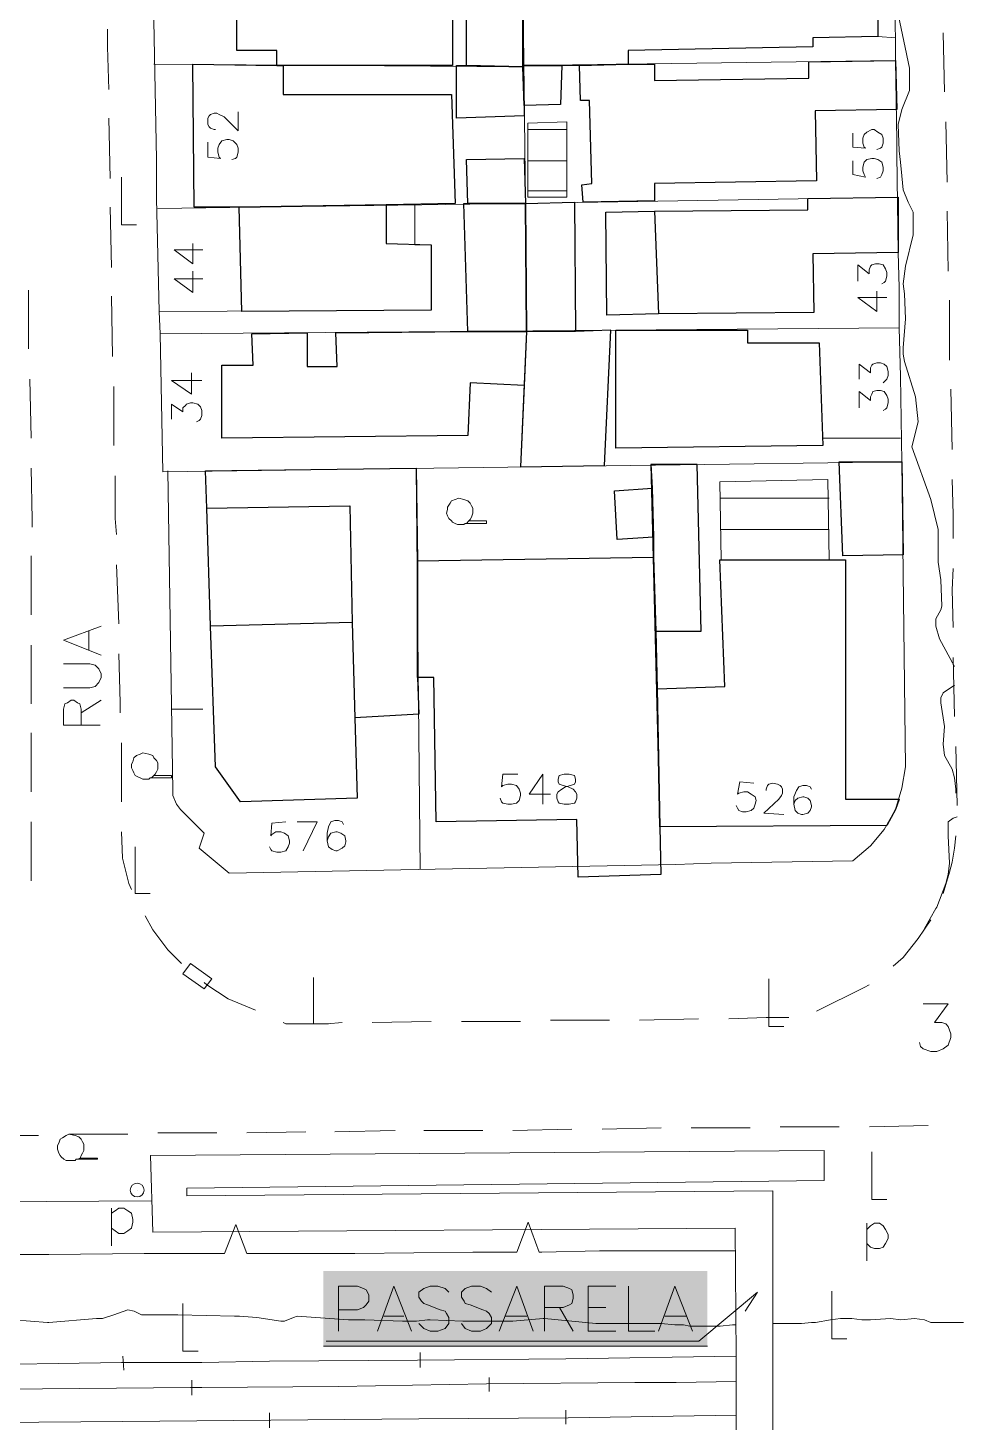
# Model space of a CAD drawing. Extents: x -2391 to 32076, y -11492 to 5852.
# Drawn here: x 4883.8 to 4946.5, y -1384.2 to -1290.1 of the extents above; entities that cross this region are included whole.
import ezdxf

# ---------------------------------------------------------------- set-up
doc = ezdxf.new("R2010")
doc.units = 0
doc.header["$LTSCALE"] = 7
for name, color, linetype in [('ALVE-CT', 3, 'CONTINUOUS'), ('PDF2_A124 - MURO', 7, 'CONTINUOUS'), ('PDF2_C301 - MEIO_FIO_2D', 7, 'CONTINUOUS'), ('PDF2_C309 - PASSARELA', 7, 'CONTINUOUS'), ('PDF2_D402 - FERROVIA_2D', 7, 'CONTINUOUS'), ('PDF2_F601 - LIMITE_VEGETACAO', 7, 'CONTINUOUS'), ('PDF2_F602 - ARVORE_ISOLADA', 7, 'CONTINUOUS'), ('PDF2_F606 - TXT_PASTO', 7, 'CONTINUOUS'), ('PDF2_I902 - LUMINARIA', 7, 'CONTINUOUS'), ('PDF2_I903 - POSTE', 7, 'CONTINUOUS'), ('PDF2_M1306 - SETA_INDICADORA_TEXTO', 7, 'CONTINUOUS'), ('PDF2_N1402 - CURVA_INTERMEDIARIA', 7, 'CONTINUOUS'), ('PDF_A101 - EDIFICACAO', 7, 'CONTINUOUS'), ('PDF_A103 - PROJECAO_1', 7, 'CONTINUOUS'), ('PDF_A104 - PROJECAO_2', 7, 'CONTINUOUS'), ('PDF_A118 - PISCINA', 7, 'CONTINUOUS'), ('PDF_A123 - N DE PORTA', 7, 'CONTINUOUS'), ('PDF_A124 - MURO', 7, 'CONTINUOUS'), ('PDF_C301 - MEIO_FIO_2D', 7, 'CONTINUOUS'), ('PDF_C307 - TXT_NOME_LOGRADOURO', 7, 'CONTINUOUS'), ('PDF_C317 - BOCA_LOBO', 7, 'CONTINUOUS'), ('PDF_F602 - ARVORE_ISOLADA', 7, 'CONTINUOUS'), ('PDF_I903 - POSTE', 7, 'CONTINUOUS'), ('PDF_N1401 - CURVA_MESTRA', 7, 'CONTINUOUS'), ('PDF_N1403 - COTA_DE_APARELHO', 7, 'CONTINUOUS')]:
    doc.layers.add(name, color=color, linetype=linetype)

msp = doc.modelspace()

# ---------------------------------------------------------------- linework, layer by layer
at = {"layer": 'ALVE-CT'}
msp.add_circle((4550.796, -1271.53), 500, dxfattribs=at)
at = {"layer": 'PDF2_A124 - MURO', "lineweight": 9}
msp.add_lwpolyline([(4892.167, -1369.232), (4867.276, -1369.402), (4757.296, -1370.333), (4731.812, -1370.418), (4710.9, -1370.756)], dxfattribs=at)
at = {"layer": 'PDF2_C301 - MEIO_FIO_2D', "lineweight": 9}
for points in [[(4904.528, -1364.576), (4908.592, -1364.491)], [(4910.54, -1364.491), (4914.519, -1364.491)], [(4916.551, -1364.491), (4920.53, -1364.406)], [(4922.562, -1364.406), (4926.541, -1364.322)], [(4928.573, -1364.322), (4932.552, -1364.322)], [(4934.584, -1364.237), (4938.564, -1364.237)], [(4940.596, -1364.237), (4944.575, -1364.152)], [(4880.568, -1364.914), (4882.346, -1364.83), (4884.547, -1364.83)], [(4886.579, -1364.745), (4890.559, -1364.745)], [(4892.591, -1364.66), (4896.57, -1364.66)], [(4898.602, -1364.66), (4902.581, -1364.576)]]:
    msp.add_lwpolyline(points, dxfattribs=at)
at = {"layer": 'PDF2_C309 - PASSARELA', "lineweight": 9}
msp.add_lwpolyline([(4937.548, -1365.846), (4937.548, -1367.878), (4894.538, -1368.386), (4894.538, -1368.894), (4934.076, -1368.555), (4934.076, -1379.731), (4934.076, -1381.424), (4934.076, -1383.71), (4934.076, -1385.403), (4934.161, -1391.415), (4894.623, -1391.584), (4894.623, -1392.261), (4927.981, -1392.007), (4927.981, -1394.039), (4892.421, -1394.462), (4892.252, -1389.467), (4931.621, -1389.044), (4931.621, -1385.403), (4931.621, -1383.71), (4931.621, -1381.424), (4931.621, -1379.731), (4931.536, -1371.095), (4892.252, -1371.349), (4892.083, -1366.184)], close=True, dxfattribs=at)
for points in [[(4904.782, -1378.037), (4904.782, -1374.99), (4906.052, -1374.99), (4906.476, -1375.159), (4906.645, -1375.244), (4906.814, -1375.582), (4906.814, -1376.005), (4906.645, -1376.259), (4906.476, -1376.429), (4906.052, -1376.598), (4904.782, -1376.598)], [(4907.407, -1378.037), (4908.508, -1374.99), (4909.693, -1378.037)], [(4912.233, -1375.413), (4911.979, -1375.159), (4911.471, -1374.99), (4910.963, -1374.99), (4910.54, -1375.159), (4910.201, -1375.413), (4910.201, -1375.751), (4910.37, -1376.005), (4910.54, -1376.175), (4910.794, -1376.259), (4911.64, -1376.598), (4911.979, -1376.683), (4912.064, -1376.852), (4912.233, -1377.106), (4912.233, -1377.529), (4911.979, -1377.868), (4911.471, -1378.037), (4910.963, -1378.037), (4910.54, -1377.868), (4910.201, -1377.529)], [(4915.111, -1375.413), (4914.773, -1375.159), (4914.349, -1374.99), (4913.757, -1374.99), (4913.333, -1375.159), (4913.08, -1375.413), (4913.08, -1375.751), (4913.249, -1376.005), (4913.333, -1376.175), (4913.672, -1376.259), (4914.519, -1376.598), (4914.773, -1376.683), (4914.942, -1376.852), (4915.111, -1377.106), (4915.111, -1377.529), (4914.773, -1377.868), (4914.349, -1378.037), (4913.757, -1378.037), (4913.333, -1377.868), (4913.08, -1377.529)], [(4915.619, -1378.037), (4916.805, -1374.99), (4917.905, -1378.037)], [(4918.667, -1378.037), (4918.667, -1374.99), (4919.937, -1374.99), (4920.361, -1375.159), (4920.53, -1375.244), (4920.615, -1375.582), (4920.615, -1375.836), (4920.53, -1376.175), (4920.361, -1376.259), (4919.937, -1376.429), (4918.667, -1376.429)], [(4923.493, -1378.037), (4921.631, -1378.037), (4921.631, -1374.99), (4923.493, -1374.99)], [(4924.34, -1374.99), (4924.34, -1378.037), (4926.118, -1378.037)], [(4926.372, -1378.037), (4927.473, -1374.99), (4928.658, -1378.037)], [(4919.683, -1376.429), (4920.615, -1378.037)], [(4921.631, -1376.429), (4922.816, -1376.429)], [(4907.83, -1377.021), (4909.185, -1377.021)], [(4916.043, -1377.021), (4917.482, -1377.021)], [(4926.795, -1377.021), (4928.235, -1377.021)]]:
    msp.add_lwpolyline(points, dxfattribs=at)
at = {"layer": 'PDF2_C309 - PASSARELA', "color": 7, "lineweight": 0, "true_color": 0xffffff}
msp.add_lwpolyline([(4903.766, -1379.053), (4929.674, -1379.053)], dxfattribs=at)
at = {"layer": 'PDF2_C309 - PASSARELA', "color": 7, "true_color": 0xffffff, "transparency": 33554559}
for points in [[(4903.766, -1373.974), (4929.674, -1373.974), (4903.766, -1379.053)], [(4929.674, -1373.974), (4903.766, -1379.053), (4929.674, -1379.053)]]:
    msp.add_solid(points, dxfattribs=at)
at = {"layer": 'PDF2_D402 - FERROVIA_2D', "lineweight": 9}
for points in [[(4910.286, -1379.477), (4910.286, -1380.493)], [(4931.621, -1379.731), (4920.107, -1379.9), (4910.116, -1379.985), (4900.126, -1380.069), (4895.554, -1380.154), (4890.135, -1380.154), (4878.706, -1380.323), (4868.292, -1380.408), (4858.301, -1380.493), (4848.311, -1380.577), (4838.32, -1380.577), (4828.33, -1380.662), (4818.339, -1380.747), (4808.349, -1380.831), (4798.358, -1380.916), (4788.283, -1381.001), (4778.293, -1381.085), (4768.302, -1381.17), (4758.312, -1381.255), (4748.321, -1381.339)], [(4890.22, -1379.731), (4890.305, -1380.662)], [(4754.841, -1382.948), (4764.831, -1382.863), (4774.822, -1382.779), (4784.812, -1382.779), (4794.803, -1382.694), (4804.793, -1382.609), (4814.783, -1382.525), (4824.774, -1382.44), (4834.764, -1382.355), (4835.696, -1382.355), (4844.755, -1382.271), (4854.83, -1382.186), (4864.82, -1382.101), (4874.811, -1382.017), (4884.801, -1381.932), (4894.792, -1381.847), (4895.554, -1381.847), (4904.782, -1381.763), (4914.773, -1381.593), (4924.763, -1381.509), (4927.557, -1381.509), (4931.621, -1381.424)], [(4894.877, -1381.339), (4894.877, -1382.355)], [(4914.942, -1381.17), (4914.942, -1382.101)], [(4931.621, -1383.71), (4920.276, -1383.879), (4910.201, -1383.964), (4900.21, -1384.049), (4890.22, -1384.133), (4878.875, -1384.218)], [(4900.126, -1384.557), (4900.126, -1383.541)], [(4920.107, -1384.303), (4920.107, -1383.371)]]:
    msp.add_lwpolyline(points, dxfattribs=at)
at = {"layer": 'PDF2_F601 - LIMITE_VEGETACAO', "lineweight": 9}
msp.add_lwpolyline([(4879.129, -1372.873), (4885.225, -1372.873), (4891.659, -1372.788), (4897.078, -1372.788), (4897.84, -1370.841), (4898.602, -1372.788), (4898.771, -1372.788), (4905.883, -1372.788), (4913.841, -1372.704), (4916.805, -1372.704), (4917.567, -1370.672), (4918.329, -1372.704), (4918.498, -1372.704), (4922.393, -1372.619), (4931.536, -1372.619)], dxfattribs=at)
at = {"layer": 'PDF2_F602 - ARVORE_ISOLADA', "lineweight": 9}
msp.add_lwpolyline([(4887.341, -1366.354), (4887.172, -1366.438), (4887.087, -1366.438), (4887.003, -1366.523), (4886.749, -1366.523), (4886.579, -1366.523), (4886.41, -1366.523), (4886.241, -1366.438), (4886.071, -1366.269), (4885.987, -1366.184), (4885.902, -1366.015), (4885.817, -1365.761), (4885.817, -1365.507), (4885.902, -1365.338), (4885.987, -1365.084), (4886.156, -1364.999), (4886.41, -1364.83), (4886.579, -1364.745), (4887.003, -1364.83), (4887.257, -1364.914), (4887.426, -1365.084), (4887.511, -1365.253), (4887.595, -1365.422), (4887.595, -1365.592), (4887.595, -1365.846), (4887.511, -1366.015), (4887.426, -1366.184), (4887.341, -1366.354), (4887.172, -1366.438), (4888.527, -1366.438), (4888.527, -1366.354)], close=True, dxfattribs=at)
at = {"layer": 'PDF2_F606 - TXT_PASTO', "lineweight": 9}
for points in [[(4889.458, -1369.74), (4889.458, -1372.28)], [(4889.458, -1370.079), (4889.712, -1369.91), (4889.966, -1369.74), (4890.305, -1369.74), (4890.559, -1369.91), (4890.813, -1370.079), (4890.897, -1370.502), (4890.897, -1370.672), (4890.813, -1371.095), (4890.559, -1371.264), (4890.305, -1371.434), (4889.966, -1371.434), (4889.712, -1371.264), (4889.458, -1371.095)], [(4940.426, -1370.756), (4940.426, -1373.296)], [(4940.426, -1371.18), (4940.68, -1370.926), (4940.934, -1370.756), (4941.273, -1370.756), (4941.527, -1370.926), (4941.696, -1371.18), (4941.866, -1371.518), (4941.866, -1371.772), (4941.696, -1372.111), (4941.527, -1372.365), (4941.273, -1372.45), (4940.934, -1372.45), (4940.68, -1372.365), (4940.426, -1372.111)]]:
    msp.add_lwpolyline(points, dxfattribs=at)
at = {"layer": 'PDF2_I902 - LUMINARIA', "lineweight": 9}
msp.add_lwpolyline([(4891.236, -1368.555), (4891.236, -1368.555)], dxfattribs=at)
msp.add_circle((4891.194, -1368.513), 0.466, dxfattribs=at)
at = {"layer": 'PDF2_I903 - POSTE', "lineweight": 9}
for points in [[(4941.781, -1369.148), (4940.765, -1369.148), (4940.765, -1365.93)], [(4939.072, -1378.545), (4938.056, -1378.545), (4938.056, -1375.328)], [(4895.3, -1379.392), (4894.284, -1379.392), (4894.284, -1376.175)]]:
    msp.add_lwpolyline(points, dxfattribs=at)
at = {"layer": 'PDF2_M1306 - SETA_INDICADORA_TEXTO', "lineweight": 9}
msp.add_lwpolyline([(4903.936, -1378.715), (4929.081, -1378.715), (4933.06, -1375.413), (4932.214, -1376.683)], dxfattribs=at)
at = {"layer": 'PDF2_N1402 - CURVA_INTERMEDIARIA', "lineweight": 9}
for points in [[(4882.854, -1377.275), (4885.14, -1377.445), (4885.225, -1377.445), (4888.442, -1377.191), (4888.696, -1377.191), (4888.865, -1377.191), (4889.627, -1376.937), (4890.559, -1376.598), (4890.982, -1376.683), (4891.49, -1376.937), (4891.913, -1376.937), (4893.945, -1376.937), (4897.755, -1377.021), (4898.009, -1377.021), (4898.094, -1377.021), (4899.279, -1377.106), (4900.888, -1377.36), (4901.057, -1377.36), (4901.142, -1377.36), (4901.734, -1377.106), (4901.988, -1377.021), (4905.46, -1377.275), (4905.883, -1377.275), (4906.56, -1377.275), (4909.1, -1377.36), (4909.439, -1377.36), (4910.032, -1377.36), (4910.794, -1377.275), (4910.963, -1377.275), (4913.164, -1377.36), (4914.434, -1377.36), (4915.027, -1377.36), (4915.619, -1377.36), (4916.381, -1377.36), (4916.551, -1377.36), (4918.583, -1377.191), (4918.667, -1377.191), (4922.139, -1377.529), (4922.308, -1377.529), (4922.562, -1377.529), (4925.779, -1377.529), (4926.541, -1377.529), (4927.473, -1377.614), (4928.065, -1377.614), (4928.489, -1377.699), (4929.251, -1377.699), (4930.266, -1377.699), (4930.52, -1377.699), (4931.367, -1377.614), (4931.621, -1377.614)], [(4934.076, -1377.529), (4936.024, -1377.529), (4936.701, -1377.445), (4936.955, -1377.445), (4937.971, -1377.275), (4938.648, -1377.191), (4939.41, -1377.191), (4940.088, -1377.275), (4940.68, -1377.275), (4942.035, -1377.191), (4942.712, -1377.275), (4943.644, -1377.191), (4944.321, -1377.275), (4944.744, -1377.445), (4945.252, -1377.445), (4946.945, -1377.445)]]:
    msp.add_lwpolyline(points, dxfattribs=at)
at = {"layer": 'PDF_A101 - EDIFICACAO', "lineweight": 30}
for points in [[(4926.618, -1283.552), (4926.618, -1284.399), (4936.439, -1284.23), (4936.524, -1288.209), (4941.18, -1288.124), (4941.18, -1290.664), (4936.778, -1290.749), (4936.778, -1291.341), (4924.332, -1291.595), (4924.332, -1292.527), (4921.03, -1292.611), (4919.845, -1292.611), (4917.22, -1292.611), (4917.22, -1283.722), (4921.284, -1283.637), (4925.433, -1283.552)], [(4917.22, -1292.611), (4917.22, -1292.696), (4913.41, -1292.611), (4913.41, -1288.124), (4912.479, -1288.124), (4912.479, -1292.611), (4901.05, -1292.611), (4900.626, -1292.611), (4900.626, -1291.595), (4897.917, -1291.595), (4897.917, -1283.976), (4898.171, -1283.976), (4911.294, -1283.806), (4917.22, -1283.722)], [(4900.626, -1292.611), (4901.05, -1292.611), (4901.05, -1294.559), (4912.395, -1294.559), (4912.649, -1301.924), (4907.992, -1302.009), (4898.086, -1302.178), (4895.038, -1302.178), (4894.954, -1292.527)], [(4913.41, -1292.611), (4917.22, -1292.696), (4917.305, -1295.321), (4917.305, -1295.998), (4912.733, -1296.167), (4912.733, -1292.611)], [(4917.305, -1295.321), (4917.22, -1292.696), (4917.22, -1292.611), (4919.845, -1292.611), (4919.76, -1295.236)], [(4921.03, -1292.611), (4924.332, -1292.527), (4926.11, -1292.527), (4926.11, -1293.627), (4936.524, -1293.458), (4936.524, -1292.357), (4942.365, -1292.273), (4942.45, -1295.575), (4936.947, -1295.659), (4937.032, -1300.4), (4926.11, -1300.57), (4926.11, -1301.755), (4921.284, -1301.84), (4921.2, -1300.654), (4921.877, -1300.57), (4921.708, -1294.982), (4921.115, -1294.982)], [(4917.39, -1301.924), (4916.882, -1301.924), (4913.495, -1301.924), (4913.41, -1298.961), (4917.305, -1298.877)], [(4898.086, -1302.178), (4907.992, -1302.009), (4907.992, -1304.634), (4911.04, -1304.718), (4911.04, -1309.121), (4898.256, -1309.206)], [(4917.474, -1310.56), (4913.495, -1310.56), (4913.241, -1301.924), (4913.495, -1301.924), (4916.882, -1301.924), (4917.39, -1301.924)], [(4920.776, -1310.56), (4917.474, -1310.56), (4917.39, -1301.924), (4920.692, -1301.84)], [(4926.364, -1309.375), (4922.893, -1309.46), (4922.808, -1302.517), (4926.11, -1302.432), (4936.439, -1302.348), (4936.439, -1301.586), (4942.535, -1301.501), (4942.535, -1305.226), (4936.778, -1305.311), (4936.862, -1309.29)], [(4917.305, -1314.201), (4917.051, -1319.704), (4922.723, -1319.619), (4923.147, -1310.475), (4920.776, -1310.56), (4917.474, -1310.56), (4917.305, -1314.201), (4913.664, -1314.031), (4913.495, -1317.587), (4896.901, -1317.757), (4896.901, -1312.846), (4899.018, -1312.846), (4898.933, -1310.729), (4902.658, -1310.645), (4902.658, -1312.931), (4904.69, -1312.931), (4904.605, -1310.645), (4913.495, -1310.56), (4917.474, -1310.56)], [(4932.375, -1310.475), (4932.375, -1311.322), (4937.201, -1311.322), (4937.455, -1318.265), (4923.485, -1318.434), (4923.485, -1310.475)], [(4906.045, -1342.055), (4898.171, -1342.309), (4896.478, -1339.938), (4896.139, -1330.456), (4895.885, -1322.498), (4895.8, -1319.958), (4910.024, -1319.788), (4910.109, -1326.054), (4910.109, -1333.927), (4910.193, -1336.383), (4905.875, -1336.637)], [(4926.195, -1330.795), (4929.243, -1330.795), (4928.989, -1319.534), (4925.856, -1319.534), (4925.941, -1321.143), (4926.025, -1324.445), (4926.025, -1325.8), (4926.195, -1330.795), (4926.279, -1334.689), (4926.449, -1344.002), (4926.533, -1347.22), (4920.946, -1347.389), (4920.861, -1343.494), (4911.379, -1343.664), (4911.209, -1333.927), (4910.109, -1333.927), (4910.109, -1326.054), (4926.025, -1325.8)], [(4942.873, -1325.63), (4938.81, -1325.715), (4938.556, -1319.365), (4942.789, -1319.365)], [(4926.025, -1324.445), (4923.57, -1324.614), (4923.401, -1321.312), (4925.941, -1321.143)], [(4926.449, -1344.002), (4926.279, -1334.689), (4930.851, -1334.52), (4930.513, -1325.969), (4938.979, -1325.969), (4938.979, -1342.14), (4942.619, -1342.14), (4942.365, -1342.817), (4941.773, -1343.918)]]:
    msp.add_lwpolyline(points, close=True, dxfattribs=at)
at = {"layer": 'PDF_A103 - PROJECAO_1', "lineweight": 30}
for points in [[(4926.364, -1309.375), (4922.893, -1309.46), (4922.808, -1302.517), (4926.11, -1302.432)], [(4906.045, -1342.055), (4898.171, -1342.309), (4896.478, -1339.938), (4896.139, -1330.456), (4895.885, -1322.498), (4905.537, -1322.328), (4905.706, -1330.202), (4905.875, -1336.637)]]:
    msp.add_lwpolyline(points, close=True, dxfattribs=at)
at = {"layer": 'PDF_A104 - PROJECAO_2', "lineweight": 30}
msp.add_lwpolyline([(4905.706, -1330.202), (4896.139, -1330.456), (4895.885, -1322.498), (4905.537, -1322.328)], close=True, dxfattribs=at)
at = {"layer": 'PDF_A118 - PISCINA', "lineweight": 9}
for points in [[(4920.184, -1301.501), (4920.184, -1296.421), (4917.559, -1296.506), (4917.559, -1301.501)], [(4930.597, -1325.969), (4930.513, -1320.72), (4937.794, -1320.55), (4937.878, -1325.969)]]:
    msp.add_lwpolyline(points, close=True, dxfattribs=at)
for points in [[(4917.559, -1296.929), (4920.184, -1296.929)], [(4917.559, -1299.046), (4920.184, -1299.046)], [(4917.559, -1301.078), (4920.184, -1301.078)], [(4930.513, -1321.82), (4937.878, -1321.82)], [(4930.597, -1323.937), (4937.878, -1323.937)]]:
    msp.add_lwpolyline(points, dxfattribs=at)
at = {"layer": 'PDF_A123 - N DE PORTA', "lineweight": 9}
for points in [[(4896.478, -1296.929), (4896.393, -1296.929), (4896.139, -1296.845), (4896.054, -1296.76), (4895.97, -1296.591), (4895.97, -1296.167), (4896.054, -1295.998), (4896.139, -1295.913), (4896.393, -1295.829), (4896.562, -1295.829), (4896.732, -1295.913), (4897.07, -1296.083), (4898.002, -1297.014), (4898.002, -1295.744)], [(4895.97, -1297.776), (4895.97, -1298.792), (4896.816, -1298.877), (4896.732, -1298.792), (4896.647, -1298.453), (4896.647, -1298.199), (4896.732, -1297.945), (4896.901, -1297.691), (4897.24, -1297.607), (4897.409, -1297.607), (4897.663, -1297.691), (4897.917, -1297.945), (4898.002, -1298.199), (4898.002, -1298.453), (4897.917, -1298.792), (4897.832, -1298.877), (4897.578, -1298.961)], [(4939.487, -1297.183), (4939.487, -1298.115), (4940.334, -1298.199), (4940.249, -1298.115), (4940.164, -1297.861), (4940.164, -1297.522), (4940.249, -1297.268), (4940.418, -1297.099), (4940.757, -1296.929), (4940.926, -1296.929), (4941.18, -1297.099), (4941.434, -1297.268), (4941.519, -1297.522), (4941.519, -1297.861), (4941.434, -1298.115), (4941.35, -1298.199), (4941.096, -1298.284)], [(4939.487, -1299.046), (4939.487, -1299.977), (4940.334, -1300.146), (4940.249, -1299.977), (4940.164, -1299.723), (4940.164, -1299.469), (4940.249, -1299.131), (4940.418, -1298.961), (4940.757, -1298.877), (4940.926, -1298.877), (4941.18, -1298.961), (4941.434, -1299.131), (4941.519, -1299.469), (4941.519, -1299.723), (4941.434, -1299.977), (4941.35, -1300.146), (4941.096, -1300.231)], [(4895.631, -1305.057), (4893.684, -1305.057), (4894.954, -1305.988), (4894.954, -1304.634)], [(4939.826, -1307.174), (4939.826, -1306.073), (4940.588, -1306.666), (4940.588, -1306.412), (4940.672, -1306.158), (4940.757, -1306.073), (4941.011, -1305.988), (4941.265, -1305.988), (4941.519, -1306.073), (4941.688, -1306.327), (4941.773, -1306.581), (4941.773, -1306.835), (4941.688, -1307.174), (4941.604, -1307.258), (4941.434, -1307.343)], [(4895.631, -1307.004), (4893.684, -1307.004), (4894.954, -1307.936), (4894.954, -1306.496)], [(4941.773, -1308.274), (4939.826, -1308.274), (4941.096, -1309.206), (4941.096, -1307.851)], [(4939.91, -1313.777), (4939.91, -1312.761), (4940.672, -1313.354), (4940.672, -1313.015), (4940.757, -1312.846), (4940.842, -1312.761), (4941.096, -1312.677), (4941.35, -1312.677), (4941.604, -1312.761), (4941.773, -1312.931), (4941.858, -1313.269), (4941.858, -1313.523), (4941.773, -1313.777), (4941.688, -1313.862), (4941.519, -1314.031)], [(4895.546, -1313.862), (4893.514, -1313.862), (4894.869, -1314.793), (4894.869, -1313.354)], [(4939.91, -1315.725), (4939.91, -1314.624), (4940.672, -1315.217), (4940.672, -1314.963), (4940.757, -1314.793), (4940.842, -1314.624), (4941.096, -1314.539), (4941.35, -1314.539), (4941.604, -1314.624), (4941.773, -1314.878), (4941.858, -1315.132), (4941.858, -1315.386), (4941.773, -1315.725), (4941.688, -1315.809), (4941.519, -1315.894)], [(4893.514, -1316.487), (4893.514, -1315.471), (4894.276, -1315.979), (4894.276, -1315.725), (4894.446, -1315.555), (4894.53, -1315.471), (4894.784, -1315.386), (4894.954, -1315.386), (4895.292, -1315.471), (4895.462, -1315.64), (4895.546, -1315.894), (4895.546, -1316.233), (4895.462, -1316.487), (4895.377, -1316.571), (4895.208, -1316.656)], [(4916.882, -1340.446), (4915.866, -1340.446), (4915.781, -1341.293), (4915.866, -1341.208), (4916.204, -1341.124), (4916.458, -1341.124), (4916.797, -1341.208), (4916.966, -1341.462), (4917.051, -1341.716), (4917.051, -1341.886), (4916.966, -1342.224), (4916.797, -1342.394), (4916.458, -1342.478), (4916.204, -1342.478), (4915.866, -1342.394), (4915.781, -1342.309), (4915.696, -1342.055)], [(4918.575, -1342.478), (4918.575, -1340.446), (4917.644, -1341.801), (4919.083, -1341.801)], [(4932.798, -1341.039), (4931.867, -1340.954), (4931.698, -1341.801), (4931.783, -1341.716), (4932.121, -1341.632), (4932.375, -1341.632), (4932.629, -1341.801), (4932.883, -1341.97), (4932.968, -1342.224), (4932.883, -1342.478), (4932.798, -1342.732), (4932.629, -1342.902), (4932.29, -1342.986), (4932.037, -1342.986), (4931.783, -1342.902), (4931.698, -1342.732), (4931.613, -1342.563)], [(4933.645, -1341.547), (4933.645, -1341.462), (4933.73, -1341.208), (4933.814, -1341.124), (4934.068, -1341.039), (4934.407, -1341.124), (4934.576, -1341.208), (4934.661, -1341.293), (4934.746, -1341.462), (4934.746, -1341.716), (4934.661, -1341.886), (4934.492, -1342.14), (4933.476, -1343.071), (4934.83, -1343.156)], [(4936.693, -1341.462), (4936.608, -1341.293), (4936.354, -1341.208), (4936.1, -1341.208), (4935.846, -1341.293), (4935.677, -1341.547), (4935.508, -1341.97), (4935.508, -1342.478), (4935.592, -1342.902), (4935.762, -1343.071), (4936.016, -1343.156), (4936.1, -1343.156), (4936.439, -1343.071), (4936.608, -1342.902), (4936.693, -1342.648), (4936.693, -1342.563), (4936.608, -1342.224), (4936.439, -1342.055), (4936.185, -1341.97), (4936.1, -1341.97), (4935.762, -1342.055), (4935.592, -1342.224), (4935.508, -1342.478)], [(4901.219, -1343.664), (4900.288, -1343.748), (4900.203, -1344.595), (4900.288, -1344.51), (4900.542, -1344.341), (4900.88, -1344.341), (4901.134, -1344.426), (4901.388, -1344.595), (4901.473, -1344.934), (4901.473, -1345.103), (4901.388, -1345.357), (4901.219, -1345.611), (4900.88, -1345.696), (4900.626, -1345.696), (4900.288, -1345.611), (4900.203, -1345.526), (4900.118, -1345.357)], [(4902.404, -1345.611), (4903.335, -1343.664), (4901.981, -1343.664)], [(4905.113, -1343.833), (4905.029, -1343.664), (4904.775, -1343.579), (4904.521, -1343.579), (4904.267, -1343.664), (4904.097, -1344.002), (4904.013, -1344.426), (4904.013, -1344.934), (4904.097, -1345.357), (4904.351, -1345.526), (4904.605, -1345.611), (4904.69, -1345.611), (4905.029, -1345.442), (4905.198, -1345.272), (4905.283, -1345.018), (4905.283, -1344.934), (4905.198, -1344.595), (4904.944, -1344.426), (4904.69, -1344.341), (4904.605, -1344.341), (4904.267, -1344.426), (4904.097, -1344.68), (4904.013, -1344.934)]]:
    msp.add_lwpolyline(points, dxfattribs=at)
msp.add_lwpolyline([(4920.014, -1340.446), (4919.676, -1340.531), (4919.591, -1340.785), (4919.591, -1340.954), (4919.676, -1341.124), (4919.93, -1341.208), (4920.268, -1341.293), (4920.607, -1341.462), (4920.776, -1341.632), (4920.861, -1341.801), (4920.861, -1342.055), (4920.776, -1342.309), (4920.692, -1342.394), (4920.353, -1342.478), (4920.014, -1342.478), (4919.676, -1342.394), (4919.591, -1342.309), (4919.506, -1342.055), (4919.506, -1341.801), (4919.591, -1341.632), (4919.845, -1341.462), (4920.099, -1341.293), (4920.438, -1341.208), (4920.692, -1341.124), (4920.776, -1340.954), (4920.776, -1340.785), (4920.692, -1340.531), (4920.353, -1340.446)], close=True, dxfattribs=at)
at = {"layer": 'PDF_A124 - MURO', "lineweight": 9}
for points in [[(4917.051, -1319.704), (4917.474, -1310.56), (4917.39, -1301.924), (4916.966, -1265.604), (4916.628, -1247.655), (4916.543, -1229.283), (4916.204, -1202.783)], [(4941.858, -1256.545), (4916.797, -1256.545), (4891.652, -1256.799), (4891.737, -1261.201), (4891.821, -1263.487), (4892.245, -1288.548), (4892.329, -1289.564), (4892.499, -1298.961), (4892.499, -1301.586), (4892.668, -1309.206), (4911.04, -1309.121), (4911.04, -1304.718), (4909.939, -1304.718), (4909.939, -1302.009)], [(4942.196, -1278.388), (4942.281, -1285.838), (4942.281, -1287.024), (4942.365, -1290.833), (4942.365, -1292.273)], [(4941.18, -1290.664), (4942.365, -1290.749)], [(4892.329, -1292.527), (4917.22, -1292.696)], [(4917.22, -1292.611), (4942.365, -1292.273), (4942.45, -1297.691), (4942.45, -1298.623), (4942.535, -1305.226), (4942.619, -1307.597), (4942.619, -1310.306), (4923.485, -1310.475)], [(4942.535, -1301.501), (4916.882, -1301.924), (4892.583, -1302.263)], [(4892.753, -1310.729), (4892.668, -1309.206)], [(4942.619, -1310.306), (4942.704, -1313.608), (4942.789, -1319.365), (4892.922, -1320.042), (4892.753, -1310.729), (4923.485, -1310.475), (4923.485, -1318.434), (4937.455, -1318.265), (4937.455, -1317.757), (4942.704, -1317.757)], [(4942.789, -1319.365), (4943.043, -1339.938), (4942.789, -1341.378), (4942.365, -1342.817), (4941.604, -1344.172), (4940.672, -1345.272), (4939.487, -1346.288), (4929.92, -1346.458), (4927.549, -1346.542), (4897.409, -1347.135), (4895.377, -1345.442), (4895.716, -1344.426), (4895.462, -1344.172), (4894.107, -1342.817), (4893.853, -1342.478), (4893.599, -1341.886), (4893.599, -1341.547), (4893.261, -1319.958)], [(4910.278, -1346.881), (4910.024, -1319.788)], [(4926.533, -1346.542), (4925.856, -1319.534)], [(4893.514, -1336.044), (4895.631, -1336.044)]]:
    msp.add_lwpolyline(points, dxfattribs=at)
at = {"layer": 'PDF_C301 - MEIO_FIO_2D', "lineweight": 9}
for points in [[(4889.197, -1290.156), (4889.197, -1291.341), (4889.281, -1294.22)], [(4945.667, -1294.389), (4945.583, -1290.41)], [(4889.281, -1296.167), (4889.366, -1300.231)], [(4945.837, -1300.485), (4945.752, -1296.421)], [(4889.366, -1302.178), (4889.451, -1306.242)], [(4945.921, -1306.496), (4945.837, -1302.432)], [(4883.863, -1311.745), (4883.863, -1307.766)], [(4889.451, -1308.19), (4889.535, -1312.253)], [(4946.006, -1312.507), (4946.006, -1308.444)], [(4884.032, -1317.757), (4883.947, -1313.777)], [(4889.62, -1314.285), (4889.62, -1318.265)], [(4946.175, -1318.519), (4946.091, -1314.455)], [(4884.117, -1323.768), (4884.117, -1323.26), (4884.032, -1319.788)], [(4889.705, -1320.296), (4889.705, -1323.175), (4889.789, -1324.276)], [(4946.26, -1324.53), (4946.26, -1322.921), (4946.175, -1320.55)], [(4884.032, -1329.694), (4884.032, -1325.715)], [(4889.789, -1326.308), (4889.959, -1330.287)], [(4946.26, -1330.541), (4946.175, -1328.001), (4946.26, -1326.562)], [(4884.032, -1335.705), (4884.032, -1331.726)], [(4889.959, -1332.319), (4890.043, -1335.621), (4890.043, -1336.298)], [(4946.345, -1336.552), (4946.26, -1332.573)], [(4884.032, -1341.632), (4884.032, -1337.653)], [(4890.128, -1338.33), (4890.128, -1342.309)], [(4946.514, -1342.563), (4946.429, -1338.584)], [(4884.032, -1347.643), (4884.032, -1347.474), (4884.032, -1343.664)], [(4890.128, -1344.341), (4890.213, -1346.119), (4890.636, -1347.812), (4890.805, -1348.236)], [(4945.583, -1348.489), (4946.006, -1347.05), (4946.175, -1346.373), (4946.345, -1345.442), (4946.429, -1344.595)], [(4891.737, -1350.013), (4892.245, -1350.945), (4893.261, -1352.299), (4894.192, -1353.231)], [(4942.196, -1353.4), (4942.873, -1352.807), (4943.889, -1351.537), (4944.736, -1350.267)], [(4895.716, -1354.501), (4895.885, -1354.67), (4897.324, -1355.601), (4899.187, -1356.363)], [(4937.032, -1356.448), (4940.249, -1354.839), (4940.588, -1354.67)], [(4925.094, -1357.041), (4929.073, -1356.956)], [(4931.105, -1356.956), (4933.645, -1356.871), (4935.169, -1356.871)], [(4901.05, -1357.21), (4901.219, -1357.295), (4902.32, -1357.295), (4904.013, -1357.295), (4905.029, -1357.21)], [(4907.061, -1357.21), (4911.04, -1357.125)], [(4913.072, -1357.125), (4917.051, -1357.125)], [(4919.083, -1357.041), (4923.062, -1357.041)]]:
    msp.add_lwpolyline(points, dxfattribs=at)
at = {"layer": 'PDF_C307 - TXT_NOME_LOGRADOURO', "lineweight": 9}
for points in [[(4888.773, -1332.403), (4886.233, -1331.387), (4888.773, -1330.456)], [(4887.927, -1332.065), (4887.927, -1330.795)], [(4886.233, -1334.605), (4888.011, -1334.605), (4888.35, -1334.52), (4888.604, -1334.266), (4888.773, -1333.927), (4888.773, -1333.673), (4888.604, -1333.335), (4888.35, -1333.081), (4888.011, -1332.996), (4886.233, -1332.996)], [(4888.689, -1337.145), (4886.233, -1337.145), (4886.233, -1336.044), (4886.318, -1335.705), (4886.487, -1335.621), (4886.741, -1335.451), (4886.911, -1335.451), (4887.165, -1335.621), (4887.334, -1335.705), (4887.419, -1336.044), (4887.419, -1337.145)], [(4887.419, -1336.298), (4888.773, -1335.451)]]:
    msp.add_lwpolyline(points, dxfattribs=at)
at = {"layer": 'PDF_C317 - BOCA_LOBO', "lineweight": 9}
msp.add_lwpolyline([(4894.276, -1353.908), (4895.716, -1354.924), (4896.224, -1354.247), (4894.784, -1353.231)], close=True, dxfattribs=at)
at = {"layer": 'PDF_F602 - ARVORE_ISOLADA', "lineweight": 9}
for points in [[(4913.58, -1323.344), (4913.41, -1323.514), (4913.326, -1323.514), (4913.241, -1323.598), (4913.072, -1323.598), (4912.818, -1323.598), (4912.649, -1323.514), (4912.479, -1323.429), (4912.395, -1323.344), (4912.225, -1323.175), (4912.141, -1323.006), (4912.056, -1322.836), (4912.141, -1322.582), (4912.141, -1322.413), (4912.31, -1322.159), (4912.395, -1321.99), (4912.649, -1321.905), (4912.902, -1321.82), (4913.241, -1321.905), (4913.495, -1321.99), (4913.664, -1322.159), (4913.749, -1322.328), (4913.834, -1322.498), (4913.834, -1322.667), (4913.834, -1322.836), (4913.749, -1323.09), (4913.664, -1323.26), (4913.58, -1323.344), (4913.41, -1323.514), (4914.765, -1323.514), (4914.765, -1323.344)], [(4892.329, -1340.531), (4892.16, -1340.7), (4892.075, -1340.7), (4891.991, -1340.785), (4891.737, -1340.785), (4891.567, -1340.785), (4891.398, -1340.7), (4891.229, -1340.616), (4891.059, -1340.531), (4890.975, -1340.362), (4890.89, -1340.192), (4890.805, -1340.023), (4890.805, -1339.769), (4890.89, -1339.6), (4890.975, -1339.346), (4891.144, -1339.176), (4891.398, -1339.092), (4891.567, -1339.007), (4891.991, -1339.092), (4892.245, -1339.176), (4892.329, -1339.346), (4892.499, -1339.515), (4892.583, -1339.684), (4892.583, -1339.854), (4892.583, -1340.108), (4892.499, -1340.277), (4892.414, -1340.446), (4892.329, -1340.531), (4892.16, -1340.7), (4893.514, -1340.7), (4893.514, -1340.531)]]:
    msp.add_lwpolyline(points, close=True, dxfattribs=at)
at = {"layer": 'PDF_I903 - POSTE', "lineweight": 9}
for points in [[(4891.144, -1303.364), (4890.128, -1303.364), (4890.128, -1300.146)], [(4892.075, -1348.489), (4891.059, -1348.489), (4891.059, -1345.357)], [(4904.097, -1357.295), (4903.082, -1357.295), (4903.082, -1354.162)], [(4934.83, -1357.464), (4933.814, -1357.464), (4933.814, -1354.247)]]:
    msp.add_lwpolyline(points, dxfattribs=at)
at = {"layer": 'PDF_N1401 - CURVA_MESTRA', "lineweight": 20}
for points in [[(4946.345, -1333.165), (4945.329, -1331.303), (4945.075, -1330.456), (4945.075, -1329.948), (4945.413, -1329.355), (4945.498, -1329.101), (4945.413, -1327.324), (4945.244, -1326.138), (4945.244, -1325.207), (4945.244, -1323.937), (4944.736, -1321.905), (4943.466, -1318.349), (4943.889, -1316.656), (4943.72, -1314.963), (4942.958, -1312.592), (4942.873, -1312.084), (4942.873, -1311.661), (4943.043, -1309.713), (4942.958, -1308.02), (4942.873, -1307.343), (4943.043, -1306.158), (4943.551, -1304.041), (4943.551, -1302.517), (4943.212, -1301.84), (4942.873, -1300.993), (4942.789, -1300.062), (4942.704, -1299.131), (4942.619, -1298.369), (4942.535, -1296.591), (4942.789, -1295.575), (4943.297, -1294.305), (4943.297, -1292.781), (4942.45, -1288.717)], [(4946.429, -1341.716), (4946.429, -1341.462), (4946.345, -1340.7), (4946.175, -1340.108), (4945.667, -1339.176), (4945.583, -1338.415), (4945.667, -1337.229), (4945.413, -1335.621), (4945.413, -1335.282), (4945.583, -1334.943), (4946.345, -1334.435)], [(4944.313, -1350.86), (4945.075, -1349.505), (4945.159, -1349.421), (4945.752, -1347.812), (4945.921, -1347.22), (4946.006, -1346.458), (4945.921, -1344.595), (4945.921, -1343.664), (4946.26, -1343.41), (4946.514, -1343.325)]]:
    msp.add_lwpolyline(points, dxfattribs=at)
at = {"layer": 'PDF_N1403 - COTA_DE_APARELHO', "lineweight": 9}
msp.add_lwpolyline([(4944.228, -1355.94), (4945.921, -1355.94), (4944.99, -1357.21), (4945.498, -1357.21), (4945.752, -1357.295), (4945.921, -1357.464), (4946.091, -1357.972), (4946.091, -1358.226), (4945.921, -1358.734), (4945.583, -1358.988), (4945.159, -1359.157), (4944.736, -1359.157), (4944.228, -1358.988), (4944.059, -1358.818), (4943.974, -1358.564)], dxfattribs=at)

doc.saveas('drawing.dxf')
